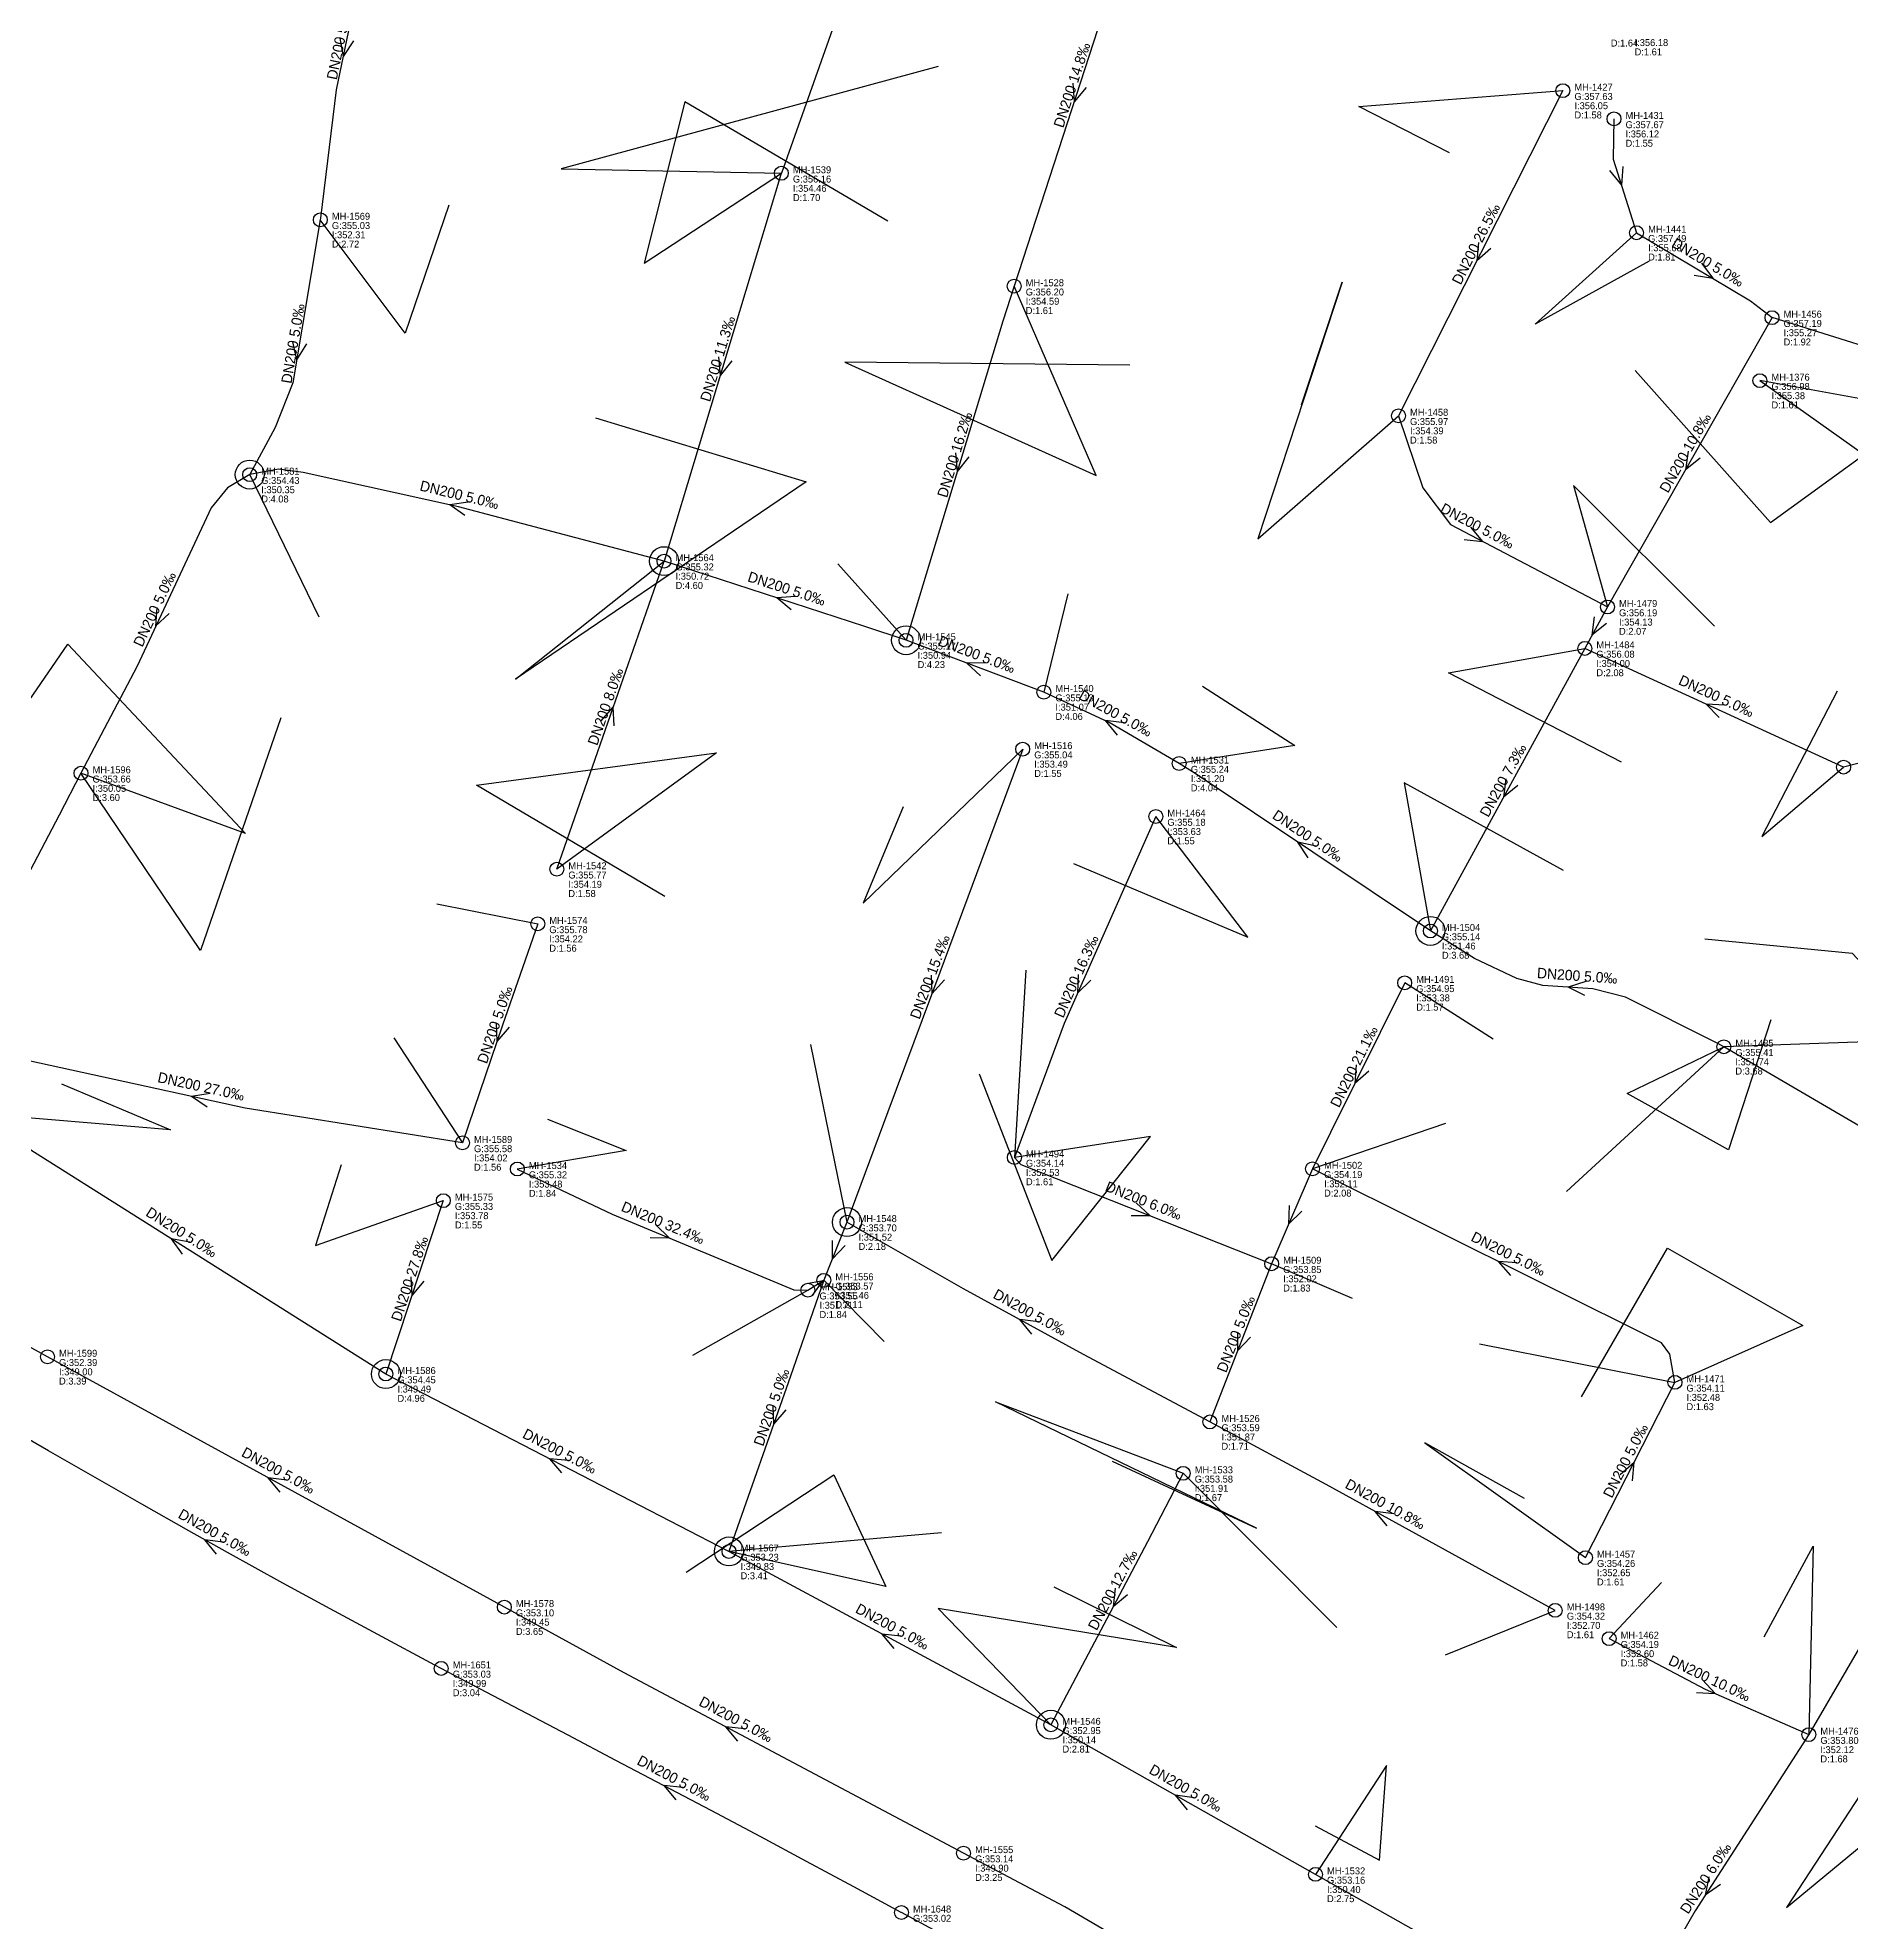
# Model space of a CAD drawing. Header units: metres. Extents: x 449900 to 451990, y 2566732 to 2570847.
# Drawn here: x 450700.7 to 451014, y 2567263.4 to 2567588.9 of the extents above; entities that cross this region are included whole.
import ezdxf
from ezdxf.enums import TextEntityAlignment as Align

# ---------------------------------------------------------------- set-up
doc = ezdxf.new("R2010")
doc.units = ezdxf.units.M
for name, color, linetype in [('SEW-DROP', 6, 'Continuous'), ('SEW-LABEL', 2, 'Continuous'), ('SEW-MH', 7, 'Continuous'), ('SEW-MH-LABEL', 8, 'Continuous'), ('SEW-PIPE-DN200', 3, 'Continuous'), ('SEW-RIDER', 8, 'Continuous')]:
    doc.layers.add(name, color=color, linetype=linetype)

msp = doc.modelspace()

# ---------------------------------------------------------------- linework, layer by layer
at = {"layer": 'SEW-DROP'}
for centre in [(450737.33, 2567513.42), (450808.91, 2567498.48), (450808.91, 2567498.48), (450850.72, 2567484.81), (450941.31, 2567434.6), (450840.52, 2567384.31), (450760.86, 2567358.07), (450820.13, 2567327.42), (450875.75, 2567297.48)]:
    msp.add_circle(centre, 2.5, dxfattribs=at)
at = {"layer": 'SEW-LABEL'}
for p, q in [((450752.9, 2567588.84), (450753.47, 2567585.66)), ((450755.25, 2567588.36), (450753.47, 2567585.66)), ((450879.55, 2567581.05), (450879.76, 2567577.83)), ((450881.83, 2567580.31), (450879.76, 2567577.83)), ((450974.54, 2567566.67), (450974.31, 2567563.45)), ((450972.26, 2567565.95), (450974.31, 2567563.45)), ((450949.6, 2567553.55), (450949.32, 2567550.33)), ((450951.74, 2567552.47), (450949.32, 2567550.33)), ((450986.91, 2567547.87), (450990.1, 2567547.36)), ((450988.14, 2567549.93), (450990.1, 2567547.36)), ((450744.75, 2567536.39), (450745.44, 2567533.24)), ((450747.12, 2567535.99), (450745.44, 2567533.24)), ((450818.32, 2567533.76), (450818.6, 2567530.54)), ((450820.62, 2567533.07), (450818.6, 2567530.54)), ((450985.82, 2567517.45), (450985.38, 2567514.25)), ((450859.28, 2567517.19), (450859.56, 2567513.97)), ((450861.58, 2567516.5), (450859.56, 2567513.97)), ((450987.9, 2567516.26), (450985.38, 2567514.25)), ((450775.09, 2567508.68), (450771.89, 2567508.22)), ((450774.52, 2567506.35), (450771.89, 2567508.22)), ((450947.13, 2567502.22), (450950.34, 2567501.89)), ((450948.24, 2567504.34), (450950.34, 2567501.89)), ((450831.63, 2567492.37), (450828.4, 2567492.15)), ((450830.89, 2567490.09), (450828.4, 2567492.15)), ((450721.27, 2567490.47), (450721.08, 2567487.25)), ((450723.44, 2567489.46), (450721.08, 2567487.25)), ((450969.61, 2567488.88), (450969.23, 2567485.67)), ((450971.72, 2567487.73), (450969.23, 2567485.67)), ((450864.45, 2567480.93), (450861.22, 2567480.86)), ((450863.61, 2567478.68), (450861.22, 2567480.86)), ((450798.02, 2567470.85), (450800.14, 2567473.28)), ((450800.29, 2567470.06), (450800.14, 2567473.28)), ((450991.21, 2567471.45), (450988.98, 2567473.79)), ((450992.21, 2567473.63), (450988.98, 2567473.79)), ((450887.24, 2567468.44), (450885.19, 2567470.94)), ((450888.39, 2567470.55), (450885.19, 2567470.94)), ((450954.32, 2567460.9), (450953.93, 2567457.69)), ((450956.42, 2567459.75), (450953.93, 2567457.69)), ((450920.21, 2567447.26), (450918.39, 2567449.92)), ((450921.55, 2567449.25), (450918.39, 2567449.92)), ((450855.09, 2567426.99), (450855.17, 2567423.76)), ((450880.47, 2567427.07), (450880.35, 2567423.84)), ((450857.34, 2567426.15), (450855.17, 2567423.76)), ((450882.66, 2567426.1), (450880.35, 2567423.84)), ((450968.19, 2567425.87), (450965.11, 2567424.89)), ((450968.02, 2567423.48), (450965.11, 2567424.89)), ((450779.88, 2567418.73), (450780.04, 2567415.5)), ((450782.15, 2567417.96), (450780.04, 2567415.5)), ((450928.51, 2567411.45), (450928.25, 2567408.23)), ((450930.66, 2567410.39), (450928.25, 2567408.23)), ((450730.47, 2567406.53), (450727.29, 2567406)), ((450729.96, 2567404.18), (450727.29, 2567406)), ((450890.5, 2567387.66), (450892.85, 2567385.44)), ((450889.61, 2567385.43), (450892.85, 2567385.44)), ((450916.91, 2567387.17), (450916.82, 2567383.94)), ((450919.11, 2567386.22), (450916.82, 2567383.94)), ((450725.73, 2567378.79), (450723.83, 2567381.4)), ((450727.01, 2567380.82), (450723.83, 2567381.4)), ((450806.54, 2567381.64), (450809.77, 2567381.59)), ((450807.47, 2567383.85), (450809.77, 2567381.59)), ((450837.96, 2567381.13), (450837.96, 2567377.9)), ((450840.19, 2567380.24), (450837.96, 2567377.9)), ((450955.2, 2567375.1), (450953.05, 2567377.51)), ((450956.27, 2567377.25), (450953.05, 2567377.51)), ((450765.15, 2567374.85), (450765.34, 2567371.62)), ((450833.23, 2567373.63), (450836.41, 2567374.2)), ((450834.51, 2567371.59), (450836.41, 2567374.2)), ((450767.43, 2567374.09), (450765.34, 2567371.62)), ((450872.44, 2567364.97), (450870.38, 2567367.46)), ((450873.59, 2567367.07), (450870.38, 2567367.46)), ((450907.98, 2567365.29), (450908.01, 2567362.06)), ((450910.21, 2567364.42), (450908.01, 2567362.06)), ((450827.7, 2567352.65), (450827.84, 2567349.43)), ((450829.96, 2567351.86), (450827.84, 2567349.43)), ((450791.28, 2567340.99), (450789.16, 2567343.44)), ((450792.38, 2567343.12), (450789.16, 2567343.44)), ((450974.08, 2567340.7), (450976.51, 2567342.83)), ((450976.21, 2567339.61), (450976.51, 2567342.83)), ((450742.59, 2567337.66), (450740.54, 2567340.15)), ((450743.74, 2567339.76), (450740.54, 2567340.15)), ((450933.84, 2567331.84), (450931.79, 2567334.33)), ((450935, 2567333.94), (450931.79, 2567334.33)), ((450731.6, 2567326.93), (450729.57, 2567329.44)), ((450732.77, 2567329.02), (450729.57, 2567329.44)), ((450886.85, 2567321.07), (450886.51, 2567317.86)), ((450888.97, 2567319.95), (450886.51, 2567317.86)), ((450848.69, 2567310.68), (450846.62, 2567313.16)), ((450849.83, 2567312.8), (450846.62, 2567313.16)), ((450987.29, 2567303.06), (450990.51, 2567302.86)), ((450988.31, 2567305.23), (450990.51, 2567302.86)), ((450821.68, 2567294.67), (450819.59, 2567297.14)), ((450822.8, 2567296.79), (450819.59, 2567297.14)), ((450811, 2567284.51), (450808.91, 2567286.97)), ((450812.12, 2567286.63), (450808.91, 2567286.97)), ((450899.32, 2567282.78), (450897.29, 2567285.3)), ((450900.5, 2567284.87), (450897.29, 2567285.3)), ((450989.41, 2567271.21), (450988.79, 2567268.04)), ((450991.43, 2567269.91), (450988.79, 2567268.04))]:
    msp.add_line(p, q, dxfattribs=at)
at = {"layer": 'SEW-MH'}
for centre in [(450964.2, 2567579.75), (450973.03, 2567574.87), (450829.18, 2567565.48), (450749.53, 2567557.45), (450976.93, 2567555.21), (450869.4, 2567545.97), (451000.33, 2567540.54), (450998.24, 2567529.66), (450935.79, 2567523.59), (450737.33, 2567513.42), (450808.91, 2567498.48), (450971.9, 2567490.56), (450850.72, 2567484.81), (450967.99, 2567483.41), (450874.53, 2567475.86), (450870.87, 2567466.01), (450708.18, 2567461.84), (450897.92, 2567463.52), (451012.7, 2567462.91), (450893.87, 2567454.37), (450790.38, 2567445.26), (450787.09, 2567435.82), (450941.31, 2567434.6), (450936.87, 2567425.64), (450992, 2567414.6), (450774.08, 2567397.99), (450783.56, 2567393.48), (450869.44, 2567395.48), (450920.95, 2567393.52), (450770.78, 2567388.02), (450840.52, 2567384.31), (450913.88, 2567377.12), (450836.51, 2567374.26), (450833.77, 2567372.55), (450702.39, 2567361.05), (450760.86, 2567358.07), (450983.56, 2567356.63), (450903.22, 2567349.79), (450898.6, 2567340.92), (450820.13, 2567327.42), (450968.09, 2567326.35), (450781.32, 2567317.81), (450962.88, 2567317.24), (450972.18, 2567312.36), (450770.41, 2567307.22), (450875.75, 2567297.48), (451006.69, 2567295.78), (450860.65, 2567275.31), (450921.45, 2567271.64), (450849.92, 2567265.05)]:
    msp.add_circle(centre, 1.2, dxfattribs=at)
at = {"layer": 'SEW-PIPE-DN200'}
for points in [[(450851.69, 2567628.97), (450829.18, 2567565.48)], [(450764.47, 2567614.74), (450759.9, 2567607.89), (450756.45, 2567600.15), (450752.27, 2567579.88), (450749.57, 2567557.73), (450749.53, 2567557.45)], [(450893.13, 2567611.75), (450883.87, 2567590.44), (450869.4, 2567545.97)], [(450964.2, 2567579.75), (450935.79, 2567523.59), (450935.79, 2567523.59)], [(450973.03, 2567574.87), (450972.88, 2567567.93), (450976.93, 2567555.21), (450976.93, 2567555.21)], [(450829.18, 2567565.48), (450829.1, 2567565.26), (450808.91, 2567498.48)], [(450749.53, 2567557.45), (450744.77, 2567529.3), (450741.75, 2567521.58), (450737.33, 2567513.42)], [(450976.93, 2567555.21), (450996.63, 2567543.47), (451000.33, 2567540.54)], [(450869.4, 2567545.97), (450867.43, 2567539.92), (450850.72, 2567484.81)], [(451000.33, 2567540.54), (450971.9, 2567490.56)], [(451057.59, 2567522.6), (451000.33, 2567540.54)], [(450998.24, 2567529.66), (451046.71, 2567495.28)], [(450935.79, 2567523.59), (450940.02, 2567511.16), (450944.78, 2567504.81), (450971.9, 2567490.56)], [(450808.91, 2567498.48), (450773.42, 2567507.85), (450746.54, 2567513.82), (450742.3, 2567514.34), (450737.33, 2567513.42)], [(450737.33, 2567513.42), (450733.5, 2567511.12), (450730.65, 2567507.68), (450717.86, 2567480.36), (450708.18, 2567461.84)], [(450790.38, 2567445.26), (450808.91, 2567498.48)], [(450850.72, 2567484.81), (450843.62, 2567487.22), (450808.91, 2567498.48)], [(450971.9, 2567490.56), (450967.99, 2567483.41)], [(450874.53, 2567475.86), (450850.72, 2567484.81)], [(450967.99, 2567483.41), (450941.31, 2567434.6)], [(451012.7, 2567462.91), (451012.7, 2567462.91), (450967.99, 2567483.41)], [(450897.92, 2567463.52), (450885.82, 2567470.62), (450874.53, 2567475.86)], [(450870.87, 2567466.01), (450856.54, 2567427.44), (450847.59, 2567403.35), (450840.52, 2567384.31)], [(450941.31, 2567434.6), (450900.65, 2567461.78), (450897.92, 2567463.52)], [(451018.58, 2567464.39), (451018.58, 2567464.39), (451012.7, 2567462.91)], [(450708.18, 2567461.84), (450704.41, 2567454.62), (450683.83, 2567415.51)], [(450893.87, 2567454.37), (450878.04, 2567418.63), (450869.44, 2567395.48), (450869.44, 2567395.48)], [(450787.09, 2567435.82), (450781, 2567418.31), (450774.08, 2567397.99)], [(450992, 2567414.6), (450990.99, 2567415.18), (450975.01, 2567423.18), (450969.37, 2567424.59), (450960.72, 2567425.2), (450956.23, 2567426.4), (450948.95, 2567429.82), (450941.31, 2567434.6)], [(450936.87, 2567425.64), (450924.06, 2567399.76), (450920.95, 2567393.52)], [(450774.08, 2567397.99), (450736.53, 2567403.97), (450683.83, 2567415.51)], [(451053.25, 2567380.76), (451022.36, 2567396.87), (450992, 2567414.6)], [(450702.39, 2567361.05), (450698.16, 2567363.37), (450625, 2567406.99)], [(450760.86, 2567358.07), (450689.34, 2567403.14)], [(450869.44, 2567395.48), (450870.58, 2567394.25), (450913.88, 2567377.12)], [(450783.56, 2567393.48), (450799.96, 2567385.68), (450831.32, 2567372.62), (450833.77, 2567372.55), (450833.77, 2567372.55)], [(450920.95, 2567393.52), (450913.88, 2567377.12)], [(450983.56, 2567356.63), (450982.67, 2567361.52), (450981.25, 2567363.45), (450920.95, 2567393.52)], [(450770.78, 2567388.02), (450760.86, 2567358.07)], [(450840.52, 2567384.31), (450836.51, 2567374.26)], [(450903.22, 2567349.79), (450881.4, 2567361.42), (450860.63, 2567372.81), (450840.52, 2567384.31)], [(450836.51, 2567374.26), (450830.74, 2567357.71), (450820.13, 2567327.42)], [(450833.77, 2567372.55), (450836.51, 2567374.26)], [(450913.88, 2567377.12), (450903.22, 2567349.79)], [(451048.5, 2567371.96), (451016.26, 2567312.21), (451006.69, 2567295.78)], [(450781.32, 2567317.81), (450702.39, 2567361.05)], [(450820.13, 2567327.42), (450760.86, 2567358.07)], [(450968.09, 2567326.35), (450983.56, 2567356.63), (450983.56, 2567356.63)], [(450770.41, 2567307.22), (450769.33, 2567307.79), (450759.44, 2567313.07), (450751.24, 2567317.49), (450743.07, 2567321.94), (450733.5, 2567327.23), (450726.8, 2567330.99), (450718.7, 2567335.58), (450710.61, 2567340.19), (450702.54, 2567344.82), (450694.19, 2567349.62), (450691.78, 2567351)], [(450962.88, 2567317.24), (450923.28, 2567339.01), (450903.22, 2567349.79)], [(450898.6, 2567340.92), (450892.44, 2567329.09), (450875.75, 2567297.48)], [(450875.75, 2567297.48), (450820.13, 2567327.42)], [(450860.65, 2567275.31), (450802.04, 2567306.47), (450781.32, 2567317.81)], [(450972.18, 2567312.36), (450988.8, 2567303.66), (451006.69, 2567295.78)], [(450849.92, 2567265.05), (450849.89, 2567265.06), (450841.69, 2567269.48), (450833.5, 2567273.89), (450825.64, 2567278.1), (450817.07, 2567282.66), (450808.84, 2567287), (450800.6, 2567291.33), (450792.36, 2567295.66), (450784.11, 2567299.98), (450775.88, 2567304.32), (450770.41, 2567307.22)], [(450921.45, 2567271.64), (450875.75, 2567297.48)], [(451006.69, 2567295.78), (450987.06, 2567265.36), (450973.68, 2567242.11)], [(450938.27, 2567229.83), (450922.49, 2567240.07), (450878.16, 2567266.01), (450860.65, 2567275.31)], [(450973.68, 2567242.11), (450921.45, 2567271.64)], [(450927.6, 2567219.67), (450922.33, 2567223.01), (450914.19, 2567228.11), (450906.54, 2567232.9), (450898.64, 2567237.82), (450886.99, 2567244.81), (450882.63, 2567247.32), (450874.5, 2567251.84), (450866.31, 2567256.27), (450856.09, 2567261.73), (450849.92, 2567265.05)]]:
    msp.add_lwpolyline(points, dxfattribs=at)
at = {"layer": 'SEW-RIDER'}
for points in [[(450856.25, 2567583.9), (450791.12, 2567566.25), (450829.18, 2567565.48)], [(450944.59, 2567569.02), (450928.94, 2567577.02), (450964.2, 2567579.75)], [(450847.55, 2567557.18), (450812.52, 2567577.8), (450805.5, 2567549.98), (450829.18, 2567565.48)], [(450771.75, 2567559.99), (450764.19, 2567537.85), (450749.53, 2567557.45)], [(450979.11, 2567550.27), (450959.43, 2567539.41), (450976.93, 2567555.21)], [(450889.41, 2567532.34), (450840.14, 2567532.86), (450883.57, 2567513.26), (450869.4, 2567545.97)], [(450919.07, 2567525.47), (450926.05, 2567546.67), (450911.52, 2567502.36), (450935.79, 2567523.59)], [(450976.67, 2567531.44), (451000.05, 2567505.17), (451026.75, 2567524.53), (450998.24, 2567529.66)], [(450797.06, 2567523.21), (450833.46, 2567512.17), (450783.25, 2567478.11), (450808.91, 2567498.48)], [(450749.35, 2567488.8), (450737.33, 2567513.42)], [(450990.37, 2567487.25), (450966.01, 2567511.52), (450971.9, 2567490.56)], [(450838.91, 2567498.03), (450850.72, 2567484.81)], [(450878.68, 2567492.84), (450874.53, 2567475.86)], [(450690.47, 2567461.76), (450705.9, 2567484.12), (450736.61, 2567451.46), (450708.18, 2567461.84)], [(450974.35, 2567463.78), (450944.45, 2567479.21), (450967.99, 2567483.41)], [(450901.94, 2567476.9), (450917.89, 2567466.61), (450897.92, 2567463.52)], [(451011.56, 2567476), (450998.55, 2567450.94), (451012.7, 2567462.91)], [(450742.69, 2567471.44), (450728.85, 2567431.22), (450708.18, 2567461.84)], [(450809.07, 2567440.53), (450776.53, 2567459.8), (450817.95, 2567465.39), (450790.38, 2567445.26)], [(450850.24, 2567456.06), (450843.34, 2567439.43), (450870.87, 2567466.01)], [(450964.33, 2567445.04), (450936.76, 2567460.18), (450941.31, 2567434.6)], [(450879.64, 2567446.27), (450909.79, 2567433.5), (450893.87, 2567454.37)], [(450769.68, 2567439.3), (450787.09, 2567435.82)], [(450988.72, 2567433.22), (451014.2, 2567430.76), (451028.17, 2567415.88), (450992, 2567414.6)], [(450871.39, 2567427.82), (450869.44, 2567395.48)], [(450952.13, 2567415.92), (450936.87, 2567425.64)], [(451000.12, 2567419.27), (450992.81, 2567396.8), (450975.33, 2567406.52), (450992, 2567414.6)], [(450762.21, 2567416.12), (450774.08, 2567397.99)], [(450834.2, 2567414.97), (450840.52, 2567384.31)], [(450964.81, 2567389.58), (450992, 2567414.6)], [(450704.81, 2567408.19), (450723.66, 2567400.26), (450689.34, 2567403.14)], [(450863.37, 2567409.9), (450875.9, 2567377.7), (450892.98, 2567399.08), (450869.44, 2567395.48)], [(450788.77, 2567402.09), (450802.36, 2567396.67), (450783.56, 2567393.48)], [(450943.91, 2567401.34), (450920.95, 2567393.52)], [(450753.12, 2567394.21), (450748.72, 2567380.26), (450770.78, 2567388.02)], [(450967.41, 2567354.11), (450982.28, 2567379.79), (451005.63, 2567366.47), (450983.56, 2567356.63)], [(450846.96, 2567363.68), (450836.51, 2567374.26)], [(450927.85, 2567371.11), (450913.88, 2567377.12)], [(450813.88, 2567361.3), (450833.77, 2567372.55)], [(450949.79, 2567363.31), (450983.56, 2567356.63)], [(450886.36, 2567342.99), (450911.25, 2567331.47), (450866.17, 2567353.27), (450898.6, 2567340.92)], [(450957.56, 2567336.56), (450940.34, 2567346.2), (450968.09, 2567326.35)], [(450812.71, 2567323.84), (450838.23, 2567340.66), (450847.23, 2567321.37), (450820.13, 2567327.42)], [(450925.14, 2567314.27), (450898.6, 2567340.92)], [(450856.83, 2567330.65), (450820.13, 2567327.42)], [(450998.95, 2567312.68), (451007.44, 2567328.31), (451006.69, 2567295.78)], [(450876.27, 2567321.28), (450897.42, 2567310.81), (450856.29, 2567317.55), (450875.75, 2567297.48)], [(450981.22, 2567322.06), (450972.18, 2567312.36)], [(450943.92, 2567309.56), (450962.88, 2567317.24)], [(451024.51, 2567299.04), (451002.86, 2567265.93), (451052.48, 2567306.94), (451015.36, 2567290.81)], [(450921.42, 2567280.03), (450932.5, 2567274.08), (450933.71, 2567290.43), (450921.45, 2567271.64)]]:
    msp.add_lwpolyline(points, dxfattribs=at)

# ---------------------------------------------------------------- texts
at = {"layer": 'SEW-LABEL'}
for s, rotation, p in [('DN200 5.0‰', 78.3627, (450753.77, 2567588.33)), ('DN200 14.8‰', 71.9712, (450880.23, 2567580.45)), ('DN200 26.5‰', 63.1657, (450949.99, 2567552.87)), ('DN200 5.0‰', -30.8012, (450988.81, 2567549.33)), ('DN200 5.0‰', 80.4129, (450745.69, 2567535.92)), ('DN200 11.3‰', 73.1778, (450819.04, 2567533.18)), ('DN200 16.2‰', 73.1377, (450860, 2567516.61)), ('DN200 10.8‰', 60.3646, (450986.12, 2567516.75)), ('DN200 5.0‰', 346.3818, (450773.35, 2567509.07)), ('DN200 5.0‰', -27.7133, (450949.01, 2567503.78)), ('DN200 5.0‰', 64.9084, (450721.72, 2567489.81)), ('DN200 5.0‰', 342.0324, (450829.83, 2567492.89)), ('DN200 5.0‰', 339.3873, (450862.63, 2567481.53)), ('DN200 8.0‰', 70.8032, (450799.65, 2567473.07)), ('DN200 5.0‰', 335.3704, (450990.35, 2567474.36)), ('DN200 5.0‰', 331.2652, (450886.5, 2567471.41)), ('DN200 7.3‰', 61.3322, (450954.65, 2567460.21)), ('DN200 5.0‰', 326.2434, (450919.63, 2567450.29)), ('DN200 15.4‰', 69.6173, (450855.69, 2567426.36)), ('DN200 16.3‰', 66.1168, (450880.96, 2567426.41)), ('DN200 5.0‰', 355.9427, (450966.61, 2567425.98)), ('DN200 5.0‰', 71.1416, (450780.53, 2567418.12)), ('DN200 21.1‰', 63.667, (450928.92, 2567410.78)), ('DN200 27.0‰', 347.6517, (450728.75, 2567406.88)), ('DN200 6.0‰', -21.5882, (450891.45, 2567387.19)), ('DN200 32.4‰', -22.6127, (450808.39, 2567383.37)), ('DN200 5.0‰', 327.7818, (450725.1, 2567381.8)), ('DN200 27.8‰', 71.6737, (450765.82, 2567374.25)), ('DN200 5.0‰', 333.4888, (450954.39, 2567378.04)), ('DN200 5.0‰', 331.2715, (450871.7, 2567367.94)), ('DN200 5.0‰', 68.703, (450908.55, 2567364.65)), ('DN200 5.0‰', 70.7012, (450828.33, 2567352.04)), ('DN200 5.0‰', 332.6618, (450790.49, 2567343.95)), ('DN200 5.0‰', 62.9421, (450975.83, 2567342.69)), ('DN200 5.0‰', 331.2877, (450741.85, 2567340.63)), ('DN200 10.8‰', 331.1962, (450933.1, 2567334.81)), ('DN200 5.0‰', 330.7368, (450730.87, 2567329.91)), ('DN200 12.7‰', 62.1642, (450887.21, 2567320.38)), ('DN200 5.0‰', 331.7017, (450847.94, 2567313.65)), ('DN200 10.0‰', -25.3249, (450989.16, 2567304.7)), ('DN200 5.0‰', 332.0115, (450820.92, 2567297.63)), ('DN200 5.0‰', 332.188, (450810.24, 2567287.47)), ('DN200 5.0‰', 330.5139, (450898.6, 2567285.76)), ('DN200 6.0‰', 57.1825, (450989.61, 2567270.5))]:
    msp.add_text(s, height=1.8, rotation=rotation, dxfattribs=at).set_placement(p, align=Align.CENTER)
at = {"layer": 'SEW-MH-LABEL'}
for s, p in [('D:1.64', (450972.48, 2567587.37)), ('D:1.61', (450976.59, 2567585.85)), ('I:356.18', (450976.59, 2567587.45)), ('G:357.63', (450966.2, 2567578.15)), ('MH-1427', (450966.2, 2567579.75)), ('D:1.58', (450966.2, 2567574.95)), ('I:356.05', (450966.2, 2567576.55)), ('MH-1431', (450975.03, 2567574.87)), ('G:357.67', (450975.03, 2567573.27)), ('I:356.12', (450975.03, 2567571.67)), ('D:1.55', (450975.03, 2567570.07)), ('MH-1539', (450831.18, 2567565.48)), ('G:356.16', (450831.18, 2567563.88)), ('I:354.46', (450831.18, 2567562.28)), ('D:1.70', (450831.18, 2567560.68)), ('G:355.03', (450751.53, 2567555.85)), ('MH-1569', (450751.53, 2567557.45)), ('D:2.72', (450751.53, 2567552.65)), ('I:352.31', (450751.53, 2567554.25)), ('G:357.49', (450978.93, 2567553.61)), ('MH-1441', (450978.93, 2567555.21)), ('I:355.68', (450978.93, 2567552.01)), ('D:1.81', (450978.93, 2567550.41)), ('MH-1528', (450871.4, 2567545.97)), ('G:356.20', (450871.4, 2567544.37)), ('I:354.59', (450871.4, 2567542.77)), ('D:1.61', (450871.4, 2567541.17)), ('MH-1456', (451002.33, 2567540.54)), ('G:357.19', (451002.33, 2567538.94)), ('D:1.92', (451002.33, 2567535.74)), ('I:355.27', (451002.33, 2567537.34)), ('MH-1376', (451000.24, 2567529.66)), ('G:356.98', (451000.24, 2567528.06)), ('I:355.38', (451000.24, 2567526.46)), ('MH-1458', (450937.79, 2567523.59)), ('D:1.61', (451000.24, 2567524.86)), ('G:355.97', (450937.79, 2567521.99)), ('I:354.39', (450937.79, 2567520.39)), ('D:1.58', (450937.79, 2567518.79)), ('MH-1581', (450739.33, 2567513.42)), ('G:354.43', (450739.33, 2567511.82)), ('I:350.35', (450739.33, 2567510.22)), ('D:4.08', (450739.33, 2567508.62)), ('G:355.32', (450810.91, 2567496.88)), ('MH-1564', (450810.91, 2567498.48)), ('D:4.60', (450810.91, 2567493.68)), ('I:350.72', (450810.91, 2567495.28)), ('MH-1479', (450973.9, 2567490.56)), ('G:356.19', (450973.9, 2567488.96)), ('I:354.13', (450973.9, 2567487.36)), ('MH-1545', (450852.72, 2567484.81)), ('D:2.07', (450973.9, 2567485.76)), ('G:355.17', (450852.72, 2567483.21)), ('I:350.94', (450852.72, 2567481.61)), ('G:356.08', (450969.99, 2567481.81)), ('MH-1484', (450969.99, 2567483.41)), ('D:4.23', (450852.72, 2567480.01)), ('D:2.08', (450969.99, 2567478.61)), ('I:354.00', (450969.99, 2567480.21)), ('G:355.13', (450876.53, 2567474.26)), ('MH-1540', (450876.53, 2567475.86)), ('D:4.06', (450876.53, 2567471.06)), ('I:351.07', (450876.53, 2567472.66)), ('G:355.04', (450872.87, 2567464.41)), ('MH-1516', (450872.87, 2567466.01)), ('MH-1596', (450710.18, 2567461.84)), ('D:1.55', (450872.87, 2567461.21)), ('I:353.49', (450872.87, 2567462.81)), ('G:355.24', (450899.92, 2567461.92)), ('MH-1531', (450899.92, 2567463.52)), ('G:353.66', (450710.18, 2567460.24)), ('I:350.05', (450710.18, 2567458.64)), ('D:4.04', (450899.92, 2567458.72)), ('I:351.20', (450899.92, 2567460.32)), ('D:3.60', (450710.18, 2567457.04)), ('MH-1464', (450895.87, 2567454.37)), ('G:355.18', (450895.87, 2567452.77)), ('I:353.63', (450895.87, 2567451.17)), ('D:1.55', (450895.87, 2567449.57)), ('MH-1542', (450792.38, 2567445.26)), ('G:355.77', (450792.38, 2567443.66)), ('I:354.19', (450792.38, 2567442.06)), ('D:1.58', (450792.38, 2567440.46)), ('MH-1574', (450789.09, 2567435.82)), ('G:355.78', (450789.09, 2567434.22)), ('I:354.22', (450789.09, 2567432.62)), ('G:355.14', (450943.31, 2567433)), ('MH-1504', (450943.31, 2567434.6)), ('D:1.56', (450789.09, 2567431.02)), ('D:3.68', (450943.31, 2567429.8)), ('I:351.46', (450943.31, 2567431.4)), ('MH-1491', (450938.87, 2567425.64)), ('G:354.95', (450938.87, 2567424.04)), ('I:353.38', (450938.87, 2567422.44)), ('D:1.57', (450938.87, 2567420.84)), ('G:355.41', (450994, 2567413)), ('MH-1485', (450994, 2567414.6)), ('D:3.68', (450994, 2567409.8)), ('I:351.74', (450994, 2567411.4)), ('G:355.58', (450776.08, 2567396.39)), ('MH-1589', (450776.08, 2567397.99)), ('D:1.56', (450776.08, 2567393.19)), ('I:354.02', (450776.08, 2567394.79)), ('MH-1534', (450785.56, 2567393.48)), ('G:354.14', (450871.44, 2567393.88)), ('MH-1494', (450871.44, 2567395.48)), ('MH-1502', (450922.95, 2567393.52)), ('G:355.32', (450785.56, 2567391.88)), ('I:353.48', (450785.56, 2567390.28)), ('D:1.61', (450871.44, 2567390.68)), ('I:352.53', (450871.44, 2567392.28)), ('G:354.19', (450922.95, 2567391.92)), ('I:352.11', (450922.95, 2567390.32)), ('G:355.33', (450772.78, 2567386.42)), ('MH-1575', (450772.78, 2567388.02)), ('D:1.84', (450785.56, 2567388.68)), ('D:2.08', (450922.95, 2567388.72)), ('D:1.55', (450772.78, 2567383.22)), ('I:353.78', (450772.78, 2567384.82)), ('MH-1548', (450842.52, 2567384.31)), ('G:353.70', (450842.52, 2567382.71)), ('D:2.18', (450842.52, 2567379.51)), ('I:351.52', (450842.52, 2567381.11)), ('MH-1509', (450915.88, 2567377.12)), ('MH-1556', (450838.51, 2567374.26)), ('G:353.85', (450915.88, 2567375.52)), ('I:352.02', (450915.88, 2567373.92)), ('G:353.55', (450835.77, 2567370.95)), ('MH-1553', (450835.77, 2567372.55)), ('G:353.57', (450838.51, 2567372.66)), ('I:351.46', (450838.51, 2567371.06)), ('D:1.83', (450915.88, 2567372.32)), ('D:1.84', (450835.77, 2567367.75)), ('I:351.71', (450835.77, 2567369.35)), ('D:2.11', (450838.51, 2567369.46)), ('MH-1599', (450704.39, 2567361.05)), ('G:352.39', (450704.39, 2567359.45)), ('I:349.00', (450704.39, 2567357.85)), ('MH-1586', (450762.86, 2567358.07)), ('D:3.39', (450704.39, 2567356.25)), ('G:354.45', (450762.86, 2567356.47)), ('I:349.49', (450762.86, 2567354.87)), ('G:354.11', (450985.56, 2567355.03)), ('MH-1471', (450985.56, 2567356.63)), ('I:352.48', (450985.56, 2567353.43)), ('D:4.96', (450762.86, 2567353.27)), ('D:1.63', (450985.56, 2567351.83)), ('G:353.59', (450905.22, 2567348.19)), ('MH-1526', (450905.22, 2567349.79)), ('D:1.71', (450905.22, 2567344.99)), ('I:351.87', (450905.22, 2567346.59)), ('MH-1533', (450900.6, 2567340.92)), ('G:353.58', (450900.6, 2567339.32)), ('I:351.91', (450900.6, 2567337.72)), ('D:1.67', (450900.6, 2567336.12)), ('MH-1567', (450822.13, 2567327.42)), ('G:353.23', (450822.13, 2567325.82)), ('I:349.83', (450822.13, 2567324.22)), ('G:354.26', (450970.09, 2567324.75)), ('MH-1457', (450970.09, 2567326.35)), ('D:3.41', (450822.13, 2567322.62)), ('D:1.61', (450970.09, 2567321.55)), ('I:352.65', (450970.09, 2567323.15)), ('MH-1578', (450783.32, 2567317.81)), ('G:353.10', (450783.32, 2567316.21)), ('I:349.45', (450783.32, 2567314.61)), ('G:354.32', (450964.88, 2567315.64)), ('MH-1498', (450964.88, 2567317.24)), ('D:3.65', (450783.32, 2567313.01)), ('D:1.61', (450964.88, 2567312.44)), ('I:352.70', (450964.88, 2567314.04)), ('MH-1462', (450974.18, 2567312.36)), ('G:354.19', (450974.18, 2567310.76)), ('I:352.60', (450974.18, 2567309.16)), ('G:353.03', (450772.41, 2567305.62)), ('MH-1651', (450772.41, 2567307.22)), ('D:1.58', (450974.18, 2567307.56)), ('D:3.04', (450772.41, 2567302.42)), ('I:349.99', (450772.41, 2567304.02)), ('G:352.95', (450877.75, 2567295.88)), ('MH-1546', (450877.75, 2567297.48)), ('MH-1476', (451008.69, 2567295.78)), ('D:2.81', (450877.75, 2567292.68)), ('I:350.14', (450877.75, 2567294.28)), ('G:353.80', (451008.69, 2567294.18)), ('I:352.12', (451008.69, 2567292.58)), ('D:1.68', (451008.69, 2567290.98)), ('G:353.14', (450862.65, 2567273.71)), ('MH-1555', (450862.65, 2567275.31)), ('I:349.90', (450862.65, 2567272.11)), ('D:3.25', (450862.65, 2567270.51)), ('G:353.16', (450923.45, 2567270.04)), ('MH-1532', (450923.45, 2567271.64)), ('D:2.75', (450923.45, 2567266.84)), ('I:350.40', (450923.45, 2567268.44)), ('G:353.02', (450851.92, 2567263.45)), ('MH-1648', (450851.92, 2567265.05))]:
    msp.add_text(s, height=1.2, dxfattribs=at).set_placement(p)

doc.saveas('drawing.dxf')
